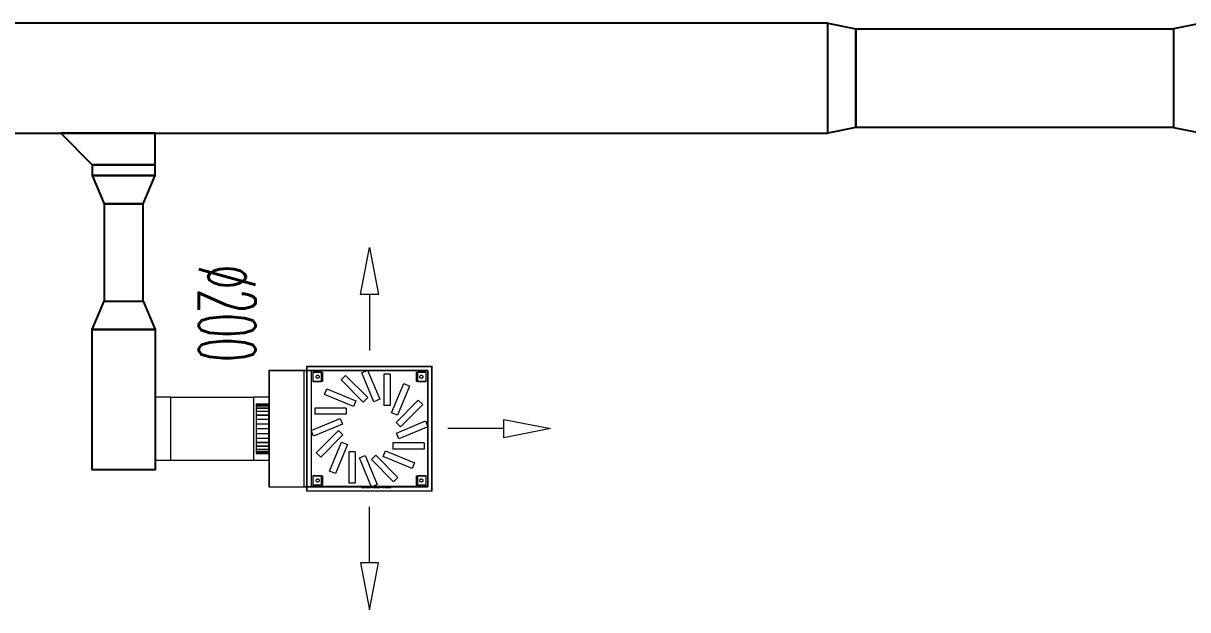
# Model space of a CAD drawing. Header units: inches. Extents: x -172 to 5713, y -54 to 3470.
# Drawn here: x 4934.5 to 5305, y 2279.4 to 2465.9 of the extents above; entities that cross this region are included whole.
import ezdxf
from ezdxf.enums import TextEntityAlignment as Align

# ---------------------------------------------------------------- set-up
doc = ezdxf.new("R2010")
doc.units = ezdxf.units.IN
doc.header["$MEASUREMENT"] = 0
doc.layers.add('MTY-UFLEME-KANALI', color=20, linetype='Continuous')
for name, color, linetype, lineweight in [('MTY-UFLEME-KANALI-DAMPER', 7, 'Continuous', 0), ('MTY-UFLEME-KANALI-Flex', 21, 'ZIGZAG', 0), ('STM-U-MENFEZ', 2, 'Continuous', 0), ('VDI3805_Objects', 7, 'Continuous', 0)]:
    doc.layers.add(name, color=color, linetype=linetype, lineweight=lineweight)
doc.styles.add('CAP', font='simplxtw.shx', dxfattribs={"width": 0.65})
doc.linetypes.add('ZIGZAG', pattern='A,0.0001,-0.2,[131,ltypeshp.shx,S=0.2,R=0,X=-0.2,Y=0],-0.4,[131,ltypeshp.shx,S=0.2,R=180.00002,X=0.2,Y=0],-0.2', length=0.8001)

# ---------------------------------------------------------------- blocks, each defined once
blk = doc.blocks.new('HF 400x400')
at = {"layer": 'STM-U-MENFEZ'}
for points in [[(0.199, 0.6261), (0.2279, 0.6261), (0.199, 0.7751), (0.1701, 0.6261), (0.199, 0.6261), (0.199, 0.448)], [(-0.2281, 0.199), (-0.2281, 0.1701), (-0.3771, 0.199), (-0.2281, 0.2279), (-0.2281, 0.199), (-0.05, 0.199)], [(0.199, -0.2281), (0.2279, -0.2281), (0.199, -0.3771), (0.1701, -0.2281), (0.199, -0.2281), (0.199, -0.05)]]:
    blk.add_lwpolyline(points, dxfattribs=at)
at = {"layer": 'VDI3805_Objects', "color": 7}
for p, q in [((0, 0.398), (0, 0)), ((0, 0.398), (0.398, 0.398)), ((0.1294, 0.3845), (0.1294, 0.3855)), ((0.1294, 0.3855), (0.225, 0.3855)), ((0.225, 0.3845), (0.1294, 0.3845)), ((0.1746, 0.377), (0.1931, 0.3847)), ((0.2129, 0.2847), (0.1746, 0.377)), ((0.1931, 0.3847), (0.2314, 0.2923)), ((0.225, 0.3845), (0.225, 0.3855)), ((0.2446, 0.3728), (0.2646, 0.3728)), ((0.2446, 0.2728), (0.2446, 0.3728)), ((0.2646, 0.2728), (0.2646, 0.3728)), ((0.398, 0.398), (0.398, 0)), ((0.1084, 0.3542), (0.1225, 0.3683)), ((0.1791, 0.2835), (0.1084, 0.3542)), ((0.1225, 0.3683), (0.1932, 0.2976)), ((0.2694, 0.2497), (0.3077, 0.3421)), ((0.3261, 0.3345), (0.2879, 0.2421)), ((0.3077, 0.3421), (0.3261, 0.3345)), ((0.0559, 0.3077), (0.0635, 0.3261)), ((0.1483, 0.2694), (0.0559, 0.3077)), ((0.0635, 0.3261), (0.1559, 0.2879)), ((0.1932, 0.2976), (0.1791, 0.2835)), ((0.0252, 0.2446), (0.0252, 0.2646)), ((0.0252, 0.2646), (0.1252, 0.2646)), ((0.1252, 0.2446), (0.1252, 0.2646)), ((0.1559, 0.2879), (0.1483, 0.2694)), ((0.2314, 0.2923), (0.2129, 0.2847)), ((0.2446, 0.2728), (0.2646, 0.2728)), ((0.2835, 0.2189), (0.3542, 0.2896)), ((0.3683, 0.2755), (0.2976, 0.2048)), ((0.3542, 0.2896), (0.3683, 0.2755)), ((0.0133, 0.1931), (0.1057, 0.2314)), ((0.0252, 0.2446), (0.1252, 0.2446)), ((0.1057, 0.2314), (0.1133, 0.2129)), ((0.2879, 0.2421), (0.2694, 0.2497)), ((0.2847, 0.1851), (0.377, 0.2234)), ((0.377, 0.2234), (0.3847, 0.2049)), ((0.021, 0.1746), (0.0133, 0.1931)), ((0.1133, 0.2129), (0.021, 0.1746)), ((0.0297, 0.1225), (0.1004, 0.1932)), ((0.1004, 0.1932), (0.1145, 0.1791)), ((0.2976, 0.2048), (0.2835, 0.2189)), ((0.3847, 0.2049), (0.2923, 0.1666)), ((0.1145, 0.1791), (0.0438, 0.1084)), ((0.0719, 0.0635), (0.1101, 0.1559)), ((0.1286, 0.1483), (0.0903, 0.0559)), ((0.1101, 0.1559), (0.1286, 0.1483)), ((0.2728, 0.1534), (0.3728, 0.1534)), ((0.2728, 0.1334), (0.2728, 0.1534)), ((0.2923, 0.1666), (0.2847, 0.1851)), ((0.3728, 0.1334), (0.3728, 0.1534)), ((0.0438, 0.1084), (0.0297, 0.1225)), ((0.1334, 0.0252), (0.1334, 0.1252)), ((0.1334, 0.1252), (0.1534, 0.1252)), ((0.1534, 0.0252), (0.1534, 0.1252)), ((0.1666, 0.1057), (0.1851, 0.1133)), ((0.1851, 0.1133), (0.2234, 0.021)), ((0.2048, 0.1004), (0.2189, 0.1145)), ((0.2189, 0.1145), (0.2896, 0.0438)), ((0.2421, 0.1101), (0.2497, 0.1286)), ((0.2497, 0.1286), (0.3421, 0.0903)), ((0.2728, 0.1334), (0.3728, 0.1334)), ((0.2049, 0.0133), (0.1666, 0.1057)), ((0.2755, 0.0297), (0.2048, 0.1004)), ((0.3345, 0.0719), (0.2421, 0.1101)), ((0.3421, 0.0903), (0.3345, 0.0719)), ((0.0903, 0.0559), (0.0719, 0.0635)), ((0.2896, 0.0438), (0.2755, 0.0297)), ((0.1334, 0.0252), (0.1534, 0.0252)), ((0.2234, 0.021), (0.2049, 0.0133)), ((0.398, 0), (0, 0))]:
    blk.add_line(p, q, dxfattribs=at)
at = {"layer": 'VDI3805_Objects', "color": 0}
for p, q in [((0.397, 0.397), (0.001, 0.397)), ((0.001, 0.397), (0.001, 0.001)), ((0.397, 0.397), (0.397, 0.001)), ((0.397, 0.001), (0.001, 0.001))]:
    blk.add_line(p, q, dxfattribs=at)
at = {"layer": 'VDI3805_Objects', "color": 253}
for p, q in [((0.0135, 0.0135), (0.0135, 0.3845)), ((0.3845, 0.3845), (0.0135, 0.3845)), ((0.0145, 0.0145), (0.0145, 0.3835)), ((0.0145, 0.3835), (0.3835, 0.3835)), ((0.045, 0.379), (0.019, 0.379)), ((0.019, 0.379), (0.019, 0.349)), ((0.019, 0.379), (0.049, 0.379)), ((0.045, 0.379), (0.045, 0.349)), ((0.049, 0.379), (0.049, 0.349)), ((0.349, 0.349), (0.349, 0.379)), ((0.349, 0.379), (0.379, 0.379)), ((0.379, 0.379), (0.353, 0.379)), ((0.353, 0.349), (0.353, 0.379)), ((0.379, 0.349), (0.379, 0.379)), ((0.3835, 0.3835), (0.3835, 0.0145)), ((0.3845, 0.0135), (0.3845, 0.3845)), ((0.3845, 0.3845), (0.4073, 0.3845)), ((0.5195, 0.3845), (0.3845, 0.3845)), ((0.4073, 0.3845), (0.4073, 0.0135)), ((0.5195, 0.3845), (0.4073, 0.3845)), ((0.5185, 0.0135), (0.5185, 0.3845)), ((0.5185, 0.3845), (0.5195, 0.3845)), ((0.5195, 0.0135), (0.5195, 0.3845)), ((0.5195, 0.0135), (0.5195, 0.3845)), ((0.019, 0.349), (0.045, 0.349)), ((0.049, 0.349), (0.019, 0.349)), ((0.029, 0.364), (0.0291, 0.365)), ((0.0291, 0.363), (0.029, 0.364)), ((0.0291, 0.365), (0.0294, 0.3659)), ((0.0294, 0.3621), (0.0291, 0.363)), ((0.0294, 0.3659), (0.0298, 0.3668)), ((0.0298, 0.3612), (0.0294, 0.3621)), ((0.0298, 0.3668), (0.0305, 0.3675)), ((0.0305, 0.3605), (0.0298, 0.3612)), ((0.0305, 0.3675), (0.0312, 0.3682)), ((0.0312, 0.3598), (0.0305, 0.3605)), ((0.0312, 0.3682), (0.0321, 0.3686)), ((0.0321, 0.3594), (0.0312, 0.3598)), ((0.0321, 0.3686), (0.033, 0.3689)), ((0.033, 0.3591), (0.0321, 0.3594)), ((0.033, 0.3689), (0.034, 0.369)), ((0.034, 0.359), (0.033, 0.3591)), ((0.034, 0.369), (0.035, 0.3689)), ((0.035, 0.3591), (0.034, 0.359)), ((0.035, 0.3689), (0.0359, 0.3686)), ((0.0359, 0.3594), (0.035, 0.3591)), ((0.0359, 0.3686), (0.0368, 0.3682)), ((0.0368, 0.3598), (0.0359, 0.3594)), ((0.0368, 0.3682), (0.0375, 0.3675)), ((0.0375, 0.3605), (0.0368, 0.3598)), ((0.0375, 0.3675), (0.0382, 0.3668)), ((0.0382, 0.3612), (0.0375, 0.3605)), ((0.0382, 0.3668), (0.0386, 0.3659)), ((0.0386, 0.3621), (0.0382, 0.3612)), ((0.0386, 0.3659), (0.0389, 0.365)), ((0.0389, 0.363), (0.0386, 0.3621)), ((0.0389, 0.365), (0.039, 0.364)), ((0.039, 0.364), (0.0389, 0.363)), ((0.379, 0.349), (0.349, 0.349)), ((0.353, 0.349), (0.379, 0.349)), ((0.359, 0.364), (0.3591, 0.365)), ((0.3591, 0.363), (0.359, 0.364)), ((0.3591, 0.365), (0.3594, 0.3659)), ((0.3594, 0.3621), (0.3591, 0.363)), ((0.3594, 0.3659), (0.3598, 0.3668)), ((0.3598, 0.3612), (0.3594, 0.3621)), ((0.3598, 0.3668), (0.3605, 0.3675)), ((0.3605, 0.3605), (0.3598, 0.3612)), ((0.3605, 0.3675), (0.3612, 0.3682)), ((0.3612, 0.3598), (0.3605, 0.3605)), ((0.3612, 0.3682), (0.3621, 0.3686)), ((0.3621, 0.3594), (0.3612, 0.3598)), ((0.3621, 0.3686), (0.363, 0.3689)), ((0.363, 0.3591), (0.3621, 0.3594)), ((0.363, 0.3689), (0.364, 0.369)), ((0.364, 0.359), (0.363, 0.3591)), ((0.364, 0.369), (0.365, 0.3689)), ((0.365, 0.3591), (0.364, 0.359)), ((0.365, 0.3689), (0.3659, 0.3686)), ((0.3659, 0.3594), (0.365, 0.3591)), ((0.3659, 0.3686), (0.3668, 0.3682)), ((0.3668, 0.3598), (0.3659, 0.3594)), ((0.3668, 0.3682), (0.3675, 0.3675)), ((0.3675, 0.3605), (0.3668, 0.3598)), ((0.3675, 0.3675), (0.3682, 0.3668)), ((0.3682, 0.3612), (0.3675, 0.3605)), ((0.3682, 0.3668), (0.3686, 0.3659)), ((0.3686, 0.3621), (0.3682, 0.3612)), ((0.3686, 0.3659), (0.3689, 0.365)), ((0.3689, 0.363), (0.3686, 0.3621)), ((0.3689, 0.365), (0.369, 0.364)), ((0.369, 0.364), (0.3689, 0.363)), ((0.5195, 0.2765), (0.5195, 0.278)), ((0.5595, 0.278), (0.5195, 0.278)), ((0.5595, 0.277), (0.5195, 0.277)), ((0.5195, 0.277), (0.5195, 0.2755)), ((0.5195, 0.272), (0.5195, 0.2765)), ((0.5595, 0.2765), (0.5195, 0.2765)), ((0.5595, 0.2755), (0.5195, 0.2755)), ((0.5195, 0.2755), (0.5195, 0.2711)), ((0.5195, 0.2647), (0.5195, 0.272)), ((0.5595, 0.272), (0.5195, 0.272)), ((0.5595, 0.2711), (0.5195, 0.2711)), ((0.5195, 0.2711), (0.5195, 0.2639)), ((0.5195, 0.2549), (0.5195, 0.2647)), ((0.5595, 0.2647), (0.5195, 0.2647)), ((0.5595, 0.2639), (0.5195, 0.2639)), ((0.5195, 0.2639), (0.5195, 0.2542)), ((0.5595, 0.2765), (0.5595, 0.278)), ((0.5595, 0.2755), (0.5595, 0.277)), ((0.5595, 0.272), (0.5595, 0.2765)), ((0.5595, 0.2711), (0.5595, 0.2755)), ((0.5595, 0.2647), (0.5595, 0.272)), ((0.5595, 0.2639), (0.5595, 0.2711)), ((0.5595, 0.2549), (0.5595, 0.2647)), ((0.5595, 0.2542), (0.5595, 0.2639)), ((0.5195, 0.2429), (0.5195, 0.2549)), ((0.5595, 0.2549), (0.5195, 0.2549)), ((0.5595, 0.2542), (0.5195, 0.2542)), ((0.5195, 0.2542), (0.5195, 0.2423)), ((0.5195, 0.2292), (0.5195, 0.2429)), ((0.5595, 0.2429), (0.5195, 0.2429)), ((0.5595, 0.2423), (0.5195, 0.2423)), ((0.5195, 0.2423), (0.5195, 0.2288)), ((0.5195, 0.2144), (0.5195, 0.2292)), ((0.5595, 0.2292), (0.5195, 0.2292)), ((0.5595, 0.2288), (0.5195, 0.2288)), ((0.5195, 0.2288), (0.5195, 0.2142)), ((0.5595, 0.2429), (0.5595, 0.2549)), ((0.5595, 0.2423), (0.5595, 0.2542)), ((0.5595, 0.2292), (0.5595, 0.2429)), ((0.5595, 0.2288), (0.5595, 0.2423)), ((0.5595, 0.2144), (0.5595, 0.2292)), ((0.5595, 0.2142), (0.5595, 0.2288)), ((0.5195, 0.199), (0.5195, 0.2144)), ((0.5595, 0.2144), (0.5195, 0.2144)), ((0.5595, 0.2142), (0.5195, 0.2142)), ((0.5195, 0.2142), (0.5195, 0.199)), ((0.5195, 0.1836), (0.5195, 0.199)), ((0.5595, 0.199), (0.5195, 0.199)), ((0.5195, 0.199), (0.5195, 0.1838)), ((0.5595, 0.199), (0.5595, 0.2144)), ((0.5595, 0.199), (0.5595, 0.2142)), ((0.5595, 0.1836), (0.5595, 0.199)), ((0.5595, 0.1838), (0.5595, 0.199)), ((0.5595, 0.1838), (0.5195, 0.1838)), ((0.5195, 0.1838), (0.5195, 0.1692)), ((0.5195, 0.1688), (0.5195, 0.1836)), ((0.5595, 0.1836), (0.5195, 0.1836)), ((0.5595, 0.1692), (0.5195, 0.1692)), ((0.5195, 0.1692), (0.5195, 0.1557)), ((0.5195, 0.1551), (0.5195, 0.1688)), ((0.5595, 0.1688), (0.5195, 0.1688)), ((0.5595, 0.1557), (0.5195, 0.1557)), ((0.5195, 0.1557), (0.5195, 0.1438)), ((0.5195, 0.1431), (0.5195, 0.1551)), ((0.5595, 0.1551), (0.5195, 0.1551)), ((0.5595, 0.1692), (0.5595, 0.1838)), ((0.5595, 0.1688), (0.5595, 0.1836)), ((0.5595, 0.1557), (0.5595, 0.1692)), ((0.5595, 0.1551), (0.5595, 0.1688)), ((0.5595, 0.1438), (0.5595, 0.1557)), ((0.5595, 0.1431), (0.5595, 0.1551)), ((0.5595, 0.1438), (0.5195, 0.1438)), ((0.5195, 0.1438), (0.5195, 0.1341)), ((0.5195, 0.1333), (0.5195, 0.1431)), ((0.5595, 0.1431), (0.5195, 0.1431)), ((0.5595, 0.1341), (0.5195, 0.1341)), ((0.5195, 0.1341), (0.5195, 0.1269)), ((0.5195, 0.126), (0.5195, 0.1333)), ((0.5595, 0.1333), (0.5195, 0.1333)), ((0.5595, 0.1269), (0.5195, 0.1269)), ((0.5195, 0.1269), (0.5195, 0.1225)), ((0.5195, 0.1215), (0.5195, 0.126)), ((0.5595, 0.126), (0.5195, 0.126)), ((0.5595, 0.1225), (0.5195, 0.1225)), ((0.5195, 0.1225), (0.5195, 0.121)), ((0.5195, 0.1215), (0.5195, 0.12)), ((0.5595, 0.1215), (0.5195, 0.1215)), ((0.5595, 0.121), (0.5195, 0.121)), ((0.5595, 0.12), (0.5195, 0.12)), ((0.5595, 0.1341), (0.5595, 0.1438)), ((0.5595, 0.1333), (0.5595, 0.1431)), ((0.5595, 0.1269), (0.5595, 0.1341)), ((0.5595, 0.126), (0.5595, 0.1333)), ((0.5595, 0.1225), (0.5595, 0.1269)), ((0.5595, 0.1215), (0.5595, 0.126)), ((0.5595, 0.121), (0.5595, 0.1225)), ((0.5595, 0.12), (0.5595, 0.1215)), ((0.045, 0.049), (0.019, 0.049)), ((0.019, 0.049), (0.019, 0.019)), ((0.019, 0.049), (0.049, 0.049)), ((0.0298, 0.0368), (0.0305, 0.0375)), ((0.0305, 0.0375), (0.0312, 0.0382)), ((0.0312, 0.0382), (0.0321, 0.0386)), ((0.0321, 0.0386), (0.033, 0.0389)), ((0.033, 0.0389), (0.034, 0.039)), ((0.034, 0.039), (0.035, 0.0389)), ((0.035, 0.0389), (0.0359, 0.0386)), ((0.0359, 0.0386), (0.0368, 0.0382)), ((0.0368, 0.0382), (0.0375, 0.0375)), ((0.0375, 0.0375), (0.0382, 0.0368)), ((0.045, 0.049), (0.045, 0.019)), ((0.049, 0.049), (0.049, 0.019)), ((0.349, 0.019), (0.349, 0.049)), ((0.349, 0.049), (0.379, 0.049)), ((0.379, 0.049), (0.353, 0.049)), ((0.353, 0.019), (0.353, 0.049)), ((0.3598, 0.0368), (0.3605, 0.0375)), ((0.3605, 0.0375), (0.3612, 0.0382)), ((0.3612, 0.0382), (0.3621, 0.0386)), ((0.3621, 0.0386), (0.363, 0.0389)), ((0.363, 0.0389), (0.364, 0.039)), ((0.364, 0.039), (0.365, 0.0389)), ((0.365, 0.0389), (0.3659, 0.0386)), ((0.3659, 0.0386), (0.3668, 0.0382)), ((0.3668, 0.0382), (0.3675, 0.0375)), ((0.3675, 0.0375), (0.3682, 0.0368)), ((0.379, 0.019), (0.379, 0.049)), ((0.0135, 0.0135), (0.3845, 0.0135)), ((0.3835, 0.0145), (0.0145, 0.0145)), ((0.019, 0.019), (0.045, 0.019)), ((0.049, 0.019), (0.019, 0.019)), ((0.029, 0.034), (0.0291, 0.035)), ((0.0291, 0.033), (0.029, 0.034)), ((0.0291, 0.035), (0.0294, 0.0359)), ((0.0294, 0.0321), (0.0291, 0.033)), ((0.0294, 0.0359), (0.0298, 0.0368)), ((0.0298, 0.0312), (0.0294, 0.0321)), ((0.0305, 0.0305), (0.0298, 0.0312)), ((0.0312, 0.0298), (0.0305, 0.0305)), ((0.0321, 0.0294), (0.0312, 0.0298)), ((0.033, 0.0291), (0.0321, 0.0294)), ((0.034, 0.029), (0.033, 0.0291)), ((0.035, 0.0291), (0.034, 0.029)), ((0.0359, 0.0294), (0.035, 0.0291)), ((0.0368, 0.0298), (0.0359, 0.0294)), ((0.0375, 0.0305), (0.0368, 0.0298)), ((0.0382, 0.0312), (0.0375, 0.0305)), ((0.0382, 0.0368), (0.0386, 0.0359)), ((0.0386, 0.0321), (0.0382, 0.0312)), ((0.0386, 0.0359), (0.0389, 0.035)), ((0.0389, 0.033), (0.0386, 0.0321)), ((0.0389, 0.035), (0.039, 0.034)), ((0.039, 0.034), (0.0389, 0.033)), ((0.379, 0.019), (0.349, 0.019)), ((0.353, 0.019), (0.379, 0.019)), ((0.359, 0.034), (0.3591, 0.035)), ((0.3591, 0.033), (0.359, 0.034)), ((0.3591, 0.035), (0.3594, 0.0359)), ((0.3594, 0.0321), (0.3591, 0.033)), ((0.3594, 0.0359), (0.3598, 0.0368)), ((0.3598, 0.0312), (0.3594, 0.0321)), ((0.3605, 0.0305), (0.3598, 0.0312)), ((0.3612, 0.0298), (0.3605, 0.0305)), ((0.3621, 0.0294), (0.3612, 0.0298)), ((0.363, 0.0291), (0.3621, 0.0294)), ((0.364, 0.029), (0.363, 0.0291)), ((0.365, 0.0291), (0.364, 0.029)), ((0.3659, 0.0294), (0.365, 0.0291)), ((0.3668, 0.0298), (0.3659, 0.0294)), ((0.3675, 0.0305), (0.3668, 0.0298)), ((0.3682, 0.0312), (0.3675, 0.0305)), ((0.3682, 0.0368), (0.3686, 0.0359)), ((0.3686, 0.0321), (0.3682, 0.0312)), ((0.3686, 0.0359), (0.3689, 0.035)), ((0.3689, 0.033), (0.3686, 0.0321)), ((0.3689, 0.035), (0.369, 0.034)), ((0.369, 0.034), (0.3689, 0.033)), ((0.3845, 0.0135), (0.4073, 0.0135)), ((0.5195, 0.0135), (0.3845, 0.0135)), ((0.4073, 0.0135), (0.5195, 0.0135)), ((0.5195, 0.0135), (0.5185, 0.0135))]:
    blk.add_line(p, q, dxfattribs=at)
at = {"layer": 'VDI3805_Objects', "color": 38}
for p, q in [((0.1318, 0.3858), (0.1302, 0.3858)), ((0.1302, 0.3858), (0.1302, 0.3846)), ((0.1302, 0.3858), (0.1324, 0.3858)), ((0.1302, 0.3846), (0.1318, 0.3846)), ((0.1324, 0.3846), (0.1302, 0.3846)), ((0.1337, 0.3858), (0.1318, 0.3858)), ((0.1318, 0.3858), (0.1318, 0.3846)), ((0.1318, 0.3846), (0.1337, 0.3846)), ((0.1324, 0.3858), (0.1324, 0.3846)), ((0.134, 0.3858), (0.1337, 0.3858)), ((0.1337, 0.3858), (0.1337, 0.3846)), ((0.1337, 0.3846), (0.134, 0.3846)), ((0.134, 0.3858), (0.1352, 0.3858)), ((0.134, 0.3858), (0.134, 0.3846)), ((0.1352, 0.3846), (0.134, 0.3846)), ((0.1352, 0.3858), (0.1352, 0.3846)), ((0.1381, 0.3858), (0.1369, 0.3858)), ((0.1369, 0.3846), (0.1369, 0.3858)), ((0.1381, 0.3846), (0.1369, 0.3846)), ((0.1381, 0.3846), (0.1381, 0.3858)), ((0.1407, 0.3858), (0.1396, 0.3858)), ((0.1396, 0.3858), (0.1396, 0.3846)), ((0.1396, 0.3858), (0.1407, 0.3858)), ((0.1396, 0.3846), (0.1407, 0.3846)), ((0.1407, 0.3846), (0.1396, 0.3846)), ((0.1437, 0.3858), (0.1407, 0.3858)), ((0.1407, 0.3858), (0.1407, 0.3846)), ((0.1407, 0.3858), (0.1407, 0.3846)), ((0.1407, 0.3858), (0.1437, 0.3858)), ((0.1407, 0.3846), (0.1437, 0.3846)), ((0.1437, 0.3846), (0.1407, 0.3846)), ((0.1449, 0.3858), (0.1437, 0.3858)), ((0.1437, 0.3858), (0.1437, 0.3846)), ((0.1437, 0.3858), (0.1437, 0.3846)), ((0.1437, 0.3858), (0.1449, 0.3858)), ((0.1437, 0.3846), (0.1449, 0.3846)), ((0.1449, 0.3846), (0.1437, 0.3846)), ((0.1449, 0.3858), (0.1449, 0.3846)), ((0.1477, 0.3858), (0.1465, 0.3858)), ((0.1465, 0.3858), (0.1465, 0.3846)), ((0.1465, 0.3846), (0.1477, 0.3846)), ((0.1504, 0.3858), (0.1477, 0.3858)), ((0.1477, 0.3858), (0.1477, 0.3846)), ((0.1477, 0.3846), (0.1504, 0.3846)), ((0.1504, 0.3858), (0.1515, 0.3858)), ((0.1504, 0.3858), (0.1504, 0.3846)), ((0.1515, 0.3846), (0.1504, 0.3846)), ((0.1515, 0.3858), (0.1515, 0.3846)), ((0.1531, 0.3858), (0.1534, 0.3858)), ((0.1534, 0.3858), (0.1531, 0.3858)), ((0.1531, 0.3858), (0.1531, 0.3846)), ((0.1531, 0.3858), (0.1531, 0.3858)), ((0.1531, 0.3858), (0.1531, 0.3846)), ((0.1531, 0.3858), (0.1536, 0.3858)), ((0.1536, 0.3858), (0.1531, 0.3858)), ((0.1531, 0.3858), (0.1531, 0.3846)), ((0.1531, 0.3858), (0.1531, 0.3858)), ((0.1534, 0.3846), (0.1531, 0.3846)), ((0.1531, 0.3846), (0.1534, 0.3846)), ((0.1531, 0.3846), (0.1531, 0.3846)), ((0.1536, 0.3846), (0.1531, 0.3846)), ((0.1531, 0.3846), (0.1536, 0.3846)), ((0.1531, 0.3846), (0.1531, 0.3846)), ((0.1534, 0.3858), (0.1534, 0.3846)), ((0.1534, 0.3858), (0.1537, 0.3858)), ((0.1537, 0.3858), (0.1534, 0.3858)), ((0.1534, 0.3858), (0.1534, 0.3846)), ((0.1537, 0.3846), (0.1534, 0.3846)), ((0.1534, 0.3846), (0.1537, 0.3846)), ((0.1536, 0.3858), (0.1536, 0.3846)), ((0.1536, 0.3858), (0.1542, 0.3858)), ((0.1542, 0.3858), (0.1536, 0.3858)), ((0.1536, 0.3858), (0.1536, 0.3846)), ((0.1542, 0.3846), (0.1536, 0.3846)), ((0.1536, 0.3846), (0.1542, 0.3846)), ((0.1537, 0.3858), (0.1537, 0.3846)), ((0.1537, 0.3858), (0.154, 0.3858)), ((0.154, 0.3858), (0.1537, 0.3858)), ((0.1537, 0.3858), (0.1537, 0.3846)), ((0.154, 0.3846), (0.1537, 0.3846)), ((0.1537, 0.3846), (0.154, 0.3846)), ((0.154, 0.3858), (0.154, 0.3846)), ((0.154, 0.3858), (0.1543, 0.3858)), ((0.1544, 0.3858), (0.154, 0.3858)), ((0.154, 0.3858), (0.154, 0.3846)), ((0.1543, 0.3846), (0.154, 0.3846)), ((0.154, 0.3846), (0.1544, 0.3846)), ((0.1542, 0.3858), (0.1542, 0.3846)), ((0.1542, 0.3858), (0.1549, 0.3858)), ((0.1549, 0.3858), (0.1542, 0.3858)), ((0.1542, 0.3858), (0.1542, 0.3846)), ((0.1549, 0.3846), (0.1542, 0.3846)), ((0.1542, 0.3846), (0.1549, 0.3846)), ((0.1543, 0.3858), (0.1543, 0.3846)), ((0.1543, 0.3858), (0.1547, 0.3858)), ((0.1547, 0.3846), (0.1543, 0.3846)), ((0.1547, 0.3858), (0.1544, 0.3858)), ((0.1544, 0.3858), (0.1544, 0.3846)), ((0.1544, 0.3846), (0.1547, 0.3846)), ((0.1547, 0.3858), (0.1547, 0.3846)), ((0.1547, 0.3858), (0.1551, 0.3858)), ((0.1551, 0.3858), (0.1547, 0.3858)), ((0.1547, 0.3858), (0.1547, 0.3846)), ((0.1551, 0.3846), (0.1547, 0.3846)), ((0.1547, 0.3846), (0.1551, 0.3846)), ((0.1549, 0.3858), (0.1549, 0.3846)), ((0.1549, 0.3858), (0.1555, 0.3858)), ((0.1555, 0.3858), (0.1549, 0.3858)), ((0.1549, 0.3858), (0.1549, 0.3846)), ((0.1555, 0.3846), (0.1549, 0.3846)), ((0.1549, 0.3846), (0.1555, 0.3846)), ((0.1551, 0.3858), (0.1551, 0.3846)), ((0.1551, 0.3858), (0.1554, 0.3858)), ((0.1554, 0.3858), (0.1551, 0.3858)), ((0.1551, 0.3858), (0.1551, 0.3846)), ((0.1554, 0.3846), (0.1551, 0.3846)), ((0.1551, 0.3846), (0.1554, 0.3846)), ((0.1554, 0.3858), (0.1554, 0.3846)), ((0.1554, 0.3858), (0.1558, 0.3858)), ((0.1558, 0.3858), (0.1554, 0.3858)), ((0.1554, 0.3858), (0.1554, 0.3846)), ((0.1558, 0.3846), (0.1554, 0.3846)), ((0.1554, 0.3846), (0.1558, 0.3846)), ((0.1555, 0.3858), (0.1555, 0.3846)), ((0.1555, 0.3858), (0.1561, 0.3858)), ((0.1561, 0.3858), (0.1555, 0.3858)), ((0.1555, 0.3858), (0.1555, 0.3846)), ((0.1561, 0.3846), (0.1555, 0.3846)), ((0.1555, 0.3846), (0.1561, 0.3846)), ((0.1558, 0.3858), (0.1558, 0.3846)), ((0.1558, 0.3858), (0.1561, 0.3858)), ((0.1561, 0.3858), (0.1558, 0.3858)), ((0.1558, 0.3858), (0.1558, 0.3846)), ((0.1561, 0.3846), (0.1558, 0.3846)), ((0.1558, 0.3846), (0.1561, 0.3846)), ((0.1561, 0.3858), (0.1561, 0.3846)), ((0.1561, 0.3858), (0.1563, 0.3858)), ((0.1563, 0.3858), (0.1561, 0.3858)), ((0.1561, 0.3858), (0.1561, 0.3846)), ((0.1561, 0.3858), (0.1561, 0.3846)), ((0.1561, 0.3858), (0.1566, 0.3858)), ((0.1566, 0.3858), (0.1561, 0.3858)), ((0.1561, 0.3858), (0.1561, 0.3846)), ((0.1563, 0.3846), (0.1561, 0.3846)), ((0.1561, 0.3846), (0.1563, 0.3846)), ((0.1566, 0.3846), (0.1561, 0.3846)), ((0.1561, 0.3846), (0.1566, 0.3846)), ((0.1563, 0.3858), (0.1563, 0.3846)), ((0.1563, 0.3858), (0.1565, 0.3858)), ((0.1565, 0.3858), (0.1563, 0.3858)), ((0.1563, 0.3858), (0.1563, 0.3846)), ((0.1565, 0.3846), (0.1563, 0.3846)), ((0.1563, 0.3846), (0.1565, 0.3846)), ((0.1565, 0.3858), (0.1565, 0.3846)), ((0.1565, 0.3858), (0.1566, 0.3858)), ((0.1566, 0.3858), (0.1565, 0.3858)), ((0.1565, 0.3858), (0.1565, 0.3846)), ((0.1566, 0.3846), (0.1565, 0.3846)), ((0.1565, 0.3846), (0.1566, 0.3846)), ((0.1566, 0.3858), (0.1566, 0.3846)), ((0.1566, 0.3858), (0.1566, 0.3858)), ((0.1566, 0.3858), (0.1566, 0.3846)), ((0.1566, 0.3858), (0.1566, 0.3858)), ((0.1566, 0.3858), (0.1566, 0.3846)), ((0.1566, 0.3858), (0.1566, 0.3846)), ((0.1566, 0.3858), (0.1571, 0.3858)), ((0.1571, 0.3858), (0.1566, 0.3858)), ((0.1566, 0.3858), (0.1566, 0.3846)), ((0.1566, 0.3846), (0.1566, 0.3846)), ((0.1566, 0.3846), (0.1566, 0.3846)), ((0.1571, 0.3846), (0.1566, 0.3846)), ((0.1566, 0.3846), (0.1571, 0.3846)), ((0.1571, 0.3858), (0.1571, 0.3846)), ((0.1571, 0.3858), (0.1575, 0.3858)), ((0.1575, 0.3858), (0.1571, 0.3858)), ((0.1571, 0.3858), (0.1571, 0.3846)), ((0.1575, 0.3846), (0.1571, 0.3846)), ((0.1571, 0.3846), (0.1575, 0.3846)), ((0.1575, 0.3858), (0.1575, 0.3846)), ((0.1575, 0.3858), (0.1578, 0.3858)), ((0.1578, 0.3846), (0.1575, 0.3846)), ((0.1578, 0.3858), (0.1578, 0.3846)), ((0.1578, 0.3858), (0.1579, 0.3858)), ((0.1579, 0.3846), (0.1578, 0.3846)), ((0.1579, 0.3858), (0.1579, 0.3846)), ((0.1579, 0.3858), (0.158, 0.3858)), ((0.158, 0.3846), (0.1579, 0.3846)), ((0.158, 0.3858), (0.158, 0.3846)), ((0.1596, 0.3858), (0.1634, 0.3858)), ((0.1596, 0.3858), (0.1596, 0.3846)), ((0.1596, 0.3858), (0.1623, 0.3858)), ((0.1634, 0.3846), (0.1596, 0.3846)), ((0.1623, 0.3846), (0.1596, 0.3846)), ((0.1623, 0.3858), (0.1623, 0.3846)), ((0.1634, 0.3858), (0.1634, 0.3846)), ((0.1701, 0.3858), (0.1649, 0.3858)), ((0.1649, 0.3858), (0.1649, 0.3846)), ((0.1649, 0.3858), (0.1669, 0.3858)), ((0.1649, 0.3846), (0.1701, 0.3846)), ((0.1669, 0.3846), (0.1649, 0.3846)), ((0.1669, 0.3858), (0.1669, 0.3846)), ((0.1669, 0.3858), (0.1681, 0.3858)), ((0.1681, 0.3846), (0.1669, 0.3846)), ((0.1681, 0.3858), (0.1681, 0.3846)), ((0.1681, 0.3858), (0.1701, 0.3858)), ((0.1701, 0.3846), (0.1681, 0.3846)), ((0.1701, 0.3858), (0.1701, 0.3846)), ((0.1711, 0.3858), (0.1709, 0.3858)), ((0.1709, 0.3858), (0.1709, 0.3846)), ((0.1709, 0.3858), (0.1709, 0.3858)), ((0.1709, 0.3858), (0.1709, 0.3846)), ((0.1709, 0.3846), (0.1711, 0.3846)), ((0.1709, 0.3846), (0.1709, 0.3846)), ((0.1713, 0.3858), (0.1711, 0.3858)), ((0.1711, 0.3858), (0.1711, 0.3846)), ((0.1711, 0.3846), (0.1713, 0.3846)), ((0.1712, 0.3846), (0.1712, 0.3858)), ((0.1712, 0.3858), (0.1713, 0.3858)), ((0.1713, 0.3846), (0.1712, 0.3846)), ((0.1716, 0.3858), (0.1713, 0.3858)), ((0.1713, 0.3858), (0.1713, 0.3846)), ((0.1714, 0.3858), (0.1713, 0.3858)), ((0.1713, 0.3846), (0.1713, 0.3858)), ((0.1713, 0.3846), (0.1716, 0.3846)), ((0.1713, 0.3846), (0.1714, 0.3846)), ((0.1714, 0.3846), (0.1714, 0.3858)), ((0.1716, 0.3858), (0.1714, 0.3858)), ((0.1714, 0.3846), (0.1716, 0.3846)), ((0.1719, 0.3858), (0.1716, 0.3858)), ((0.1716, 0.3858), (0.1716, 0.3846)), ((0.1716, 0.3846), (0.1716, 0.3858)), ((0.1718, 0.3858), (0.1716, 0.3858)), ((0.1716, 0.3846), (0.1719, 0.3846)), ((0.1716, 0.3846), (0.1718, 0.3846)), ((0.1718, 0.3846), (0.1718, 0.3858)), ((0.1721, 0.3858), (0.1718, 0.3858)), ((0.1718, 0.3846), (0.1721, 0.3846)), ((0.1723, 0.3858), (0.1719, 0.3858)), ((0.1719, 0.3858), (0.1719, 0.3846)), ((0.1719, 0.3846), (0.1723, 0.3846)), ((0.1721, 0.3846), (0.1721, 0.3858)), ((0.1724, 0.3858), (0.1721, 0.3858)), ((0.1722, 0.3858), (0.1721, 0.3858)), ((0.1721, 0.3858), (0.1721, 0.3846)), ((0.1721, 0.3858), (0.1721, 0.3858)), ((0.1721, 0.3858), (0.1721, 0.3846)), ((0.1721, 0.3858), (0.1721, 0.3858)), ((0.1721, 0.3858), (0.1721, 0.3846)), ((0.1721, 0.3858), (0.1721, 0.3858)), ((0.1721, 0.3858), (0.1721, 0.3846)), ((0.1721, 0.3858), (0.1721, 0.3858)), ((0.1721, 0.3858), (0.1721, 0.3846)), ((0.1721, 0.3858), (0.1722, 0.3858)), ((0.1727, 0.3858), (0.1721, 0.3858)), ((0.1721, 0.3858), (0.1721, 0.3846)), ((0.1721, 0.3858), (0.1725, 0.3858)), ((0.1721, 0.3846), (0.1724, 0.3846)), ((0.1721, 0.3846), (0.1722, 0.3846)), ((0.1721, 0.3846), (0.1721, 0.3846)), ((0.1721, 0.3846), (0.1721, 0.3846)), ((0.1721, 0.3846), (0.1721, 0.3846)), ((0.1721, 0.3846), (0.1721, 0.3846)), ((0.1722, 0.3846), (0.1721, 0.3846)), ((0.1721, 0.3846), (0.1727, 0.3846)), ((0.1725, 0.3846), (0.1721, 0.3846)), ((0.1721, 0.3846), (0.1721, 0.3846)), ((0.1723, 0.3858), (0.1722, 0.3858)), ((0.1722, 0.3858), (0.1722, 0.3846)), ((0.1722, 0.3858), (0.1722, 0.3846)), ((0.1722, 0.3858), (0.1723, 0.3858)), ((0.1722, 0.3846), (0.1723, 0.3846)), ((0.1723, 0.3846), (0.1722, 0.3846)), ((0.1727, 0.3858), (0.1723, 0.3858)), ((0.1723, 0.3858), (0.1723, 0.3846)), ((0.1724, 0.3858), (0.1723, 0.3858)), ((0.1723, 0.3858), (0.1723, 0.3846)), ((0.1723, 0.3858), (0.1723, 0.3846)), ((0.1723, 0.3858), (0.1724, 0.3858)), ((0.1723, 0.3846), (0.1727, 0.3846)), ((0.1723, 0.3846), (0.1724, 0.3846)), ((0.1724, 0.3846), (0.1723, 0.3846)), ((0.1724, 0.3846), (0.1724, 0.3858)), ((0.1728, 0.3858), (0.1724, 0.3858)), ((0.1725, 0.3858), (0.1724, 0.3858)), ((0.1724, 0.3858), (0.1724, 0.3846)), ((0.1724, 0.3858), (0.1724, 0.3846)), ((0.1724, 0.3858), (0.1726, 0.3858)), ((0.1724, 0.3846), (0.1728, 0.3846)), ((0.1724, 0.3846), (0.1725, 0.3846)), ((0.1726, 0.3846), (0.1724, 0.3846)), ((0.1726, 0.3858), (0.1725, 0.3858)), ((0.1725, 0.3858), (0.1725, 0.3846)), ((0.1725, 0.3858), (0.1725, 0.3846)), ((0.1725, 0.3858), (0.1732, 0.3858)), ((0.1725, 0.3846), (0.1725, 0.3858)), ((0.1725, 0.3858), (0.1725, 0.3858)), ((0.1725, 0.3846), (0.1725, 0.3858)), ((0.1725, 0.3858), (0.1725, 0.3858)), ((0.1725, 0.3846), (0.1725, 0.3858)), ((0.1725, 0.3858), (0.1725, 0.3858)), ((0.1725, 0.3846), (0.1725, 0.3858)), ((0.1726, 0.3858), (0.1725, 0.3858)), ((0.1725, 0.3846), (0.1726, 0.3846)), ((0.1732, 0.3846), (0.1725, 0.3846)), ((0.1725, 0.3846), (0.1725, 0.3846)), ((0.1725, 0.3846), (0.1725, 0.3846)), ((0.1725, 0.3846), (0.1725, 0.3846)), ((0.1725, 0.3846), (0.1726, 0.3846)), ((0.1728, 0.3858), (0.1726, 0.3858)), ((0.1726, 0.3858), (0.1726, 0.3846)), ((0.1726, 0.3858), (0.1726, 0.3846)), ((0.1726, 0.3858), (0.1727, 0.3858)), ((0.1726, 0.3846), (0.1726, 0.3858)), ((0.1726, 0.3846), (0.1726, 0.3858)), ((0.1726, 0.3858), (0.1726, 0.3858)), ((0.1727, 0.3858), (0.1726, 0.3858)), ((0.1726, 0.3846), (0.1728, 0.3846)), ((0.1727, 0.3846), (0.1726, 0.3846)), ((0.1726, 0.3846), (0.1726, 0.3846)), ((0.1726, 0.3846), (0.1727, 0.3846)), ((0.1732, 0.3858), (0.1727, 0.3858)), ((0.1727, 0.3858), (0.1727, 0.3846)), ((0.1727, 0.3858), (0.1727, 0.3846)), ((0.1727, 0.3846), (0.1727, 0.3858)), ((0.1727, 0.3846), (0.1727, 0.3858)), ((0.1727, 0.3858), (0.1727, 0.3858)), ((0.1728, 0.3858), (0.1727, 0.3858)), ((0.1727, 0.3846), (0.1732, 0.3846)), ((0.1727, 0.3846), (0.1727, 0.3846)), ((0.1727, 0.3846), (0.1728, 0.3846)), ((0.1728, 0.3846), (0.1728, 0.3858)), ((0.1732, 0.3858), (0.1728, 0.3858)), ((0.1741, 0.3858), (0.1728, 0.3858)), ((0.1728, 0.3858), (0.1728, 0.3846)), ((0.1737, 0.3858), (0.1728, 0.3858)), ((0.1728, 0.3846), (0.1732, 0.3846)), ((0.1728, 0.3846), (0.1741, 0.3846)), ((0.1728, 0.3846), (0.1737, 0.3846)), ((0.1736, 0.3858), (0.1732, 0.3858)), ((0.1732, 0.3858), (0.1732, 0.3846)), ((0.1736, 0.3858), (0.1732, 0.3858)), ((0.1732, 0.3858), (0.1732, 0.3846)), ((0.1732, 0.3858), (0.1737, 0.3858)), ((0.1732, 0.3846), (0.1736, 0.3846)), ((0.1732, 0.3846), (0.1736, 0.3846)), ((0.1737, 0.3846), (0.1732, 0.3846)), ((0.1741, 0.3858), (0.1736, 0.3858)), ((0.1736, 0.3846), (0.1736, 0.3858)), ((0.1739, 0.3858), (0.1736, 0.3858)), ((0.1736, 0.3858), (0.1736, 0.3846)), ((0.1741, 0.3846), (0.1736, 0.3846)), ((0.1736, 0.3846), (0.1739, 0.3846)), ((0.1737, 0.3858), (0.1737, 0.3846)), ((0.1737, 0.3858), (0.1741, 0.3858)), ((0.1741, 0.3846), (0.1737, 0.3846)), ((0.1739, 0.3846), (0.1739, 0.3858)), ((0.1743, 0.3858), (0.1739, 0.3858)), ((0.1739, 0.3846), (0.1743, 0.3846)), ((0.1745, 0.3858), (0.1741, 0.3858)), ((0.1741, 0.3858), (0.1741, 0.3846)), ((0.1741, 0.3858), (0.1741, 0.3846)), ((0.1745, 0.3846), (0.1741, 0.3846)), ((0.1743, 0.3846), (0.1743, 0.3858)), ((0.1746, 0.3858), (0.1743, 0.3858)), ((0.1743, 0.3846), (0.1746, 0.3846)), ((0.1748, 0.3858), (0.1745, 0.3858)), ((0.1745, 0.3858), (0.1745, 0.3846)), ((0.1748, 0.3846), (0.1745, 0.3846)), ((0.1746, 0.3846), (0.1746, 0.3858)), ((0.1748, 0.3858), (0.1746, 0.3858)), ((0.1746, 0.3846), (0.1748, 0.3846)), ((0.1748, 0.3858), (0.1751, 0.3858)), ((0.1748, 0.3846), (0.1748, 0.3858)), ((0.175, 0.3858), (0.1748, 0.3858)), ((0.1748, 0.3858), (0.1748, 0.3846)), ((0.1751, 0.3846), (0.1748, 0.3846)), ((0.1748, 0.3846), (0.175, 0.3846)), ((0.175, 0.3846), (0.175, 0.3858)), ((0.1751, 0.3858), (0.175, 0.3858)), ((0.175, 0.3846), (0.1751, 0.3846)), ((0.1751, 0.3858), (0.1751, 0.3846)), ((0.1753, 0.3858), (0.1751, 0.3858)), ((0.1751, 0.3846), (0.1751, 0.3858)), ((0.1751, 0.3846), (0.1751, 0.3858)), ((0.1751, 0.3858), (0.1751, 0.3858)), ((0.1753, 0.3846), (0.1751, 0.3846)), ((0.1751, 0.3846), (0.1751, 0.3846)), ((0.1754, 0.3858), (0.1753, 0.3858)), ((0.1753, 0.3858), (0.1753, 0.3846)), ((0.1754, 0.3846), (0.1753, 0.3846)), ((0.1755, 0.3858), (0.1754, 0.3858)), ((0.1754, 0.3858), (0.1754, 0.3846)), ((0.1755, 0.3846), (0.1754, 0.3846)), ((0.1755, 0.3858), (0.1755, 0.3846)), ((0.177, 0.3858), (0.1766, 0.3858)), ((0.1766, 0.3858), (0.1766, 0.3846)), ((0.1766, 0.3858), (0.1797, 0.3858)), ((0.1766, 0.3846), (0.177, 0.3846)), ((0.1797, 0.3846), (0.1766, 0.3846)), ((0.1801, 0.3858), (0.177, 0.3858)), ((0.177, 0.3858), (0.177, 0.3846)), ((0.177, 0.3846), (0.1801, 0.3846)), ((0.1802, 0.3858), (0.1771, 0.3858)), ((0.1771, 0.3858), (0.1771, 0.3846)), ((0.1771, 0.3858), (0.1855, 0.3858)), ((0.1771, 0.3846), (0.1802, 0.3846)), ((0.1855, 0.3846), (0.1771, 0.3846)), ((0.1778, 0.3858), (0.1775, 0.3858)), ((0.1775, 0.3858), (0.1775, 0.3846)), ((0.1775, 0.3858), (0.1806, 0.3858)), ((0.1775, 0.3846), (0.1778, 0.3846)), ((0.1806, 0.3846), (0.1775, 0.3846)), ((0.1809, 0.3858), (0.1778, 0.3858)), ((0.1778, 0.3858), (0.1778, 0.3846)), ((0.1778, 0.3846), (0.1809, 0.3846)), ((0.1787, 0.3858), (0.1783, 0.3858)), ((0.1783, 0.3858), (0.1783, 0.3846)), ((0.1783, 0.3858), (0.1814, 0.3858)), ((0.1783, 0.3846), (0.1787, 0.3846)), ((0.1814, 0.3846), (0.1783, 0.3846)), ((0.1818, 0.3858), (0.1787, 0.3858)), ((0.1787, 0.3858), (0.1787, 0.3846)), ((0.1787, 0.3846), (0.1818, 0.3846)), ((0.1795, 0.3858), (0.1792, 0.3858)), ((0.1792, 0.3858), (0.1792, 0.3846)), ((0.1792, 0.3858), (0.1823, 0.3858)), ((0.1792, 0.3846), (0.1795, 0.3846)), ((0.1823, 0.3846), (0.1792, 0.3846)), ((0.1819, 0.3858), (0.1795, 0.3858)), ((0.1795, 0.3858), (0.1795, 0.3846)), ((0.1795, 0.3846), (0.1819, 0.3846)), ((0.1797, 0.3858), (0.1797, 0.3846)), ((0.1797, 0.3858), (0.1801, 0.3858)), ((0.1801, 0.3846), (0.1797, 0.3846)), ((0.1804, 0.3858), (0.18, 0.3858)), ((0.18, 0.3858), (0.18, 0.3846)), ((0.18, 0.3858), (0.1814, 0.3858)), ((0.18, 0.3846), (0.1804, 0.3846)), ((0.1814, 0.3846), (0.18, 0.3846)), ((0.1801, 0.3858), (0.1801, 0.3846)), ((0.1886, 0.3858), (0.1802, 0.3858)), ((0.1802, 0.3858), (0.1802, 0.3846)), ((0.1802, 0.3846), (0.1886, 0.3846)), ((0.1811, 0.3858), (0.1804, 0.3858)), ((0.1804, 0.3858), (0.1804, 0.3846)), ((0.1804, 0.3846), (0.1811, 0.3846)), ((0.1806, 0.3858), (0.1806, 0.3846)), ((0.1806, 0.3858), (0.1809, 0.3858)), ((0.1809, 0.3846), (0.1806, 0.3846)), ((0.1809, 0.3858), (0.1809, 0.3846)), ((0.1814, 0.3858), (0.1811, 0.3858)), ((0.1811, 0.3858), (0.1811, 0.3846)), ((0.1811, 0.3846), (0.1814, 0.3846)), ((0.1814, 0.3858), (0.1814, 0.3846)), ((0.1814, 0.3858), (0.1818, 0.3858)), ((0.1814, 0.3858), (0.1814, 0.3846)), ((0.1818, 0.3846), (0.1814, 0.3846)), ((0.1818, 0.3858), (0.1818, 0.3846)), ((0.1823, 0.3858), (0.1819, 0.3858)), ((0.1819, 0.3858), (0.1819, 0.3846)), ((0.1819, 0.3846), (0.1823, 0.3846)), ((0.1823, 0.3858), (0.1823, 0.3846)), ((0.183, 0.3858), (0.1861, 0.3858)), ((0.1833, 0.3858), (0.183, 0.3858)), ((0.183, 0.3858), (0.183, 0.3846)), ((0.1861, 0.3846), (0.183, 0.3846)), ((0.183, 0.3846), (0.1833, 0.3846)), ((0.1856, 0.3858), (0.1833, 0.3858)), ((0.1833, 0.3858), (0.1833, 0.3846)), ((0.1833, 0.3858), (0.1836, 0.3858)), ((0.1864, 0.3858), (0.1833, 0.3858)), ((0.1833, 0.3858), (0.1833, 0.3846)), ((0.1833, 0.3846), (0.1856, 0.3846)), ((0.1836, 0.3846), (0.1833, 0.3846)), ((0.1833, 0.3846), (0.1864, 0.3846)), ((0.1836, 0.3858), (0.1852, 0.3858)), ((0.1836, 0.3858), (0.1836, 0.3846)), ((0.1852, 0.3846), (0.1836, 0.3846)), ((0.1838, 0.3858), (0.1869, 0.3858)), ((0.1842, 0.3858), (0.1838, 0.3858)), ((0.1838, 0.3858), (0.1838, 0.3846)), ((0.1869, 0.3846), (0.1838, 0.3846)), ((0.1838, 0.3846), (0.1842, 0.3846)), ((0.1847, 0.3858), (0.1841, 0.3858)), ((0.1841, 0.3858), (0.1841, 0.3846)), ((0.1841, 0.3858), (0.1844, 0.3858)), ((0.1841, 0.3846), (0.1847, 0.3846)), ((0.1844, 0.3846), (0.1841, 0.3846)), ((0.1873, 0.3858), (0.1842, 0.3858)), ((0.1842, 0.3858), (0.1842, 0.3846)), ((0.1842, 0.3846), (0.1873, 0.3846)), ((0.1844, 0.3858), (0.1844, 0.3846)), ((0.1844, 0.3858), (0.1847, 0.3858)), ((0.1847, 0.3846), (0.1844, 0.3846)), ((0.1847, 0.3858), (0.1847, 0.3846)), ((0.1847, 0.3858), (0.1878, 0.3858)), ((0.185, 0.3858), (0.1847, 0.3858)), ((0.1847, 0.3858), (0.1847, 0.3846)), ((0.1878, 0.3846), (0.1847, 0.3846)), ((0.1847, 0.3846), (0.185, 0.3846)), ((0.1881, 0.3858), (0.185, 0.3858)), ((0.185, 0.3858), (0.185, 0.3846)), ((0.185, 0.3846), (0.1881, 0.3846)), ((0.1852, 0.3858), (0.1852, 0.3846)), ((0.1852, 0.3858), (0.1856, 0.3858)), ((0.1856, 0.3846), (0.1852, 0.3846)), ((0.1855, 0.3858), (0.1886, 0.3858)), ((0.1855, 0.3858), (0.1855, 0.3846)), ((0.1886, 0.3846), (0.1855, 0.3846)), ((0.1856, 0.3858), (0.1856, 0.3846)), ((0.1861, 0.3858), (0.1861, 0.3846)), ((0.1861, 0.3858), (0.1864, 0.3858)), ((0.1864, 0.3846), (0.1861, 0.3846)), ((0.1864, 0.3858), (0.1864, 0.3846)), ((0.1869, 0.3858), (0.1869, 0.3846)), ((0.1869, 0.3858), (0.1873, 0.3858)), ((0.1873, 0.3846), (0.1869, 0.3846)), ((0.1873, 0.3858), (0.1873, 0.3846)), ((0.1878, 0.3858), (0.1878, 0.3846)), ((0.1878, 0.3858), (0.1881, 0.3858)), ((0.1881, 0.3846), (0.1878, 0.3846)), ((0.1881, 0.3858), (0.1881, 0.3846)), ((0.1886, 0.3858), (0.1886, 0.3846)), ((0.1891, 0.3858), (0.189, 0.3858)), ((0.189, 0.3858), (0.189, 0.3846)), ((0.1891, 0.3846), (0.189, 0.3846)), ((0.1895, 0.3858), (0.1891, 0.3858)), ((0.1891, 0.3858), (0.1891, 0.3846)), ((0.1891, 0.3846), (0.1895, 0.3846)), ((0.19, 0.3858), (0.1895, 0.3858)), ((0.1895, 0.3858), (0.1895, 0.3846)), ((0.1895, 0.3846), (0.19, 0.3846)), ((0.1908, 0.3858), (0.19, 0.3858)), ((0.19, 0.3858), (0.19, 0.3846)), ((0.19, 0.3846), (0.1908, 0.3846)), ((0.1908, 0.3858), (0.1917, 0.3858)), ((0.1908, 0.3858), (0.1908, 0.3846)), ((0.1917, 0.3846), (0.1908, 0.3846)), ((0.1917, 0.3858), (0.1917, 0.3846)), ((0.1917, 0.3858), (0.1927, 0.3858)), ((0.1917, 0.3846), (0.1917, 0.3858)), ((0.1917, 0.3858), (0.1918, 0.3858)), ((0.1927, 0.3846), (0.1917, 0.3846)), ((0.1918, 0.3846), (0.1917, 0.3846)), ((0.192, 0.3858), (0.1918, 0.3858)), ((0.1918, 0.3846), (0.1918, 0.3858)), ((0.1918, 0.3846), (0.192, 0.3846)), ((0.192, 0.3846), (0.192, 0.3858)), ((0.192, 0.3858), (0.1923, 0.3858)), ((0.1923, 0.3846), (0.192, 0.3846)), ((0.1923, 0.3846), (0.1923, 0.3858)), ((0.1923, 0.3858), (0.1927, 0.3858)), ((0.1927, 0.3846), (0.1923, 0.3846)), ((0.1927, 0.3858), (0.1927, 0.3846)), ((0.1927, 0.3858), (0.1938, 0.3858)), ((0.1927, 0.3846), (0.1927, 0.3858)), ((0.1927, 0.3858), (0.1932, 0.3858)), ((0.1938, 0.3846), (0.1927, 0.3846)), ((0.1932, 0.3846), (0.1927, 0.3846)), ((0.1932, 0.3846), (0.1932, 0.3858)), ((0.1932, 0.3858), (0.1937, 0.3858)), ((0.1937, 0.3846), (0.1932, 0.3846)), ((0.1937, 0.3846), (0.1937, 0.3858)), ((0.1937, 0.3858), (0.1944, 0.3858)), ((0.1944, 0.3846), (0.1937, 0.3846)), ((0.1938, 0.3858), (0.1938, 0.3846)), ((0.1938, 0.3858), (0.195, 0.3858)), ((0.195, 0.3846), (0.1938, 0.3846)), ((0.1944, 0.3846), (0.1944, 0.3858)), ((0.195, 0.3858), (0.1944, 0.3858)), ((0.1944, 0.3846), (0.195, 0.3846)), ((0.195, 0.3858), (0.195, 0.3846)), ((0.1956, 0.3858), (0.195, 0.3858)), ((0.1962, 0.3858), (0.195, 0.3858)), ((0.195, 0.3846), (0.1956, 0.3846)), ((0.195, 0.3846), (0.1962, 0.3846)), ((0.1956, 0.3846), (0.1956, 0.3858)), ((0.1963, 0.3858), (0.1956, 0.3858)), ((0.1956, 0.3846), (0.1963, 0.3846)), ((0.1973, 0.3858), (0.1962, 0.3858)), ((0.1962, 0.3858), (0.1962, 0.3846)), ((0.1962, 0.3846), (0.1973, 0.3846)), ((0.1963, 0.3846), (0.1963, 0.3858)), ((0.1968, 0.3858), (0.1963, 0.3858)), ((0.1963, 0.3846), (0.1968, 0.3846)), ((0.1968, 0.3846), (0.1968, 0.3858)), ((0.1973, 0.3858), (0.1968, 0.3858)), ((0.1968, 0.3846), (0.1973, 0.3846)), ((0.1973, 0.3846), (0.1973, 0.3858)), ((0.1977, 0.3858), (0.1973, 0.3858)), ((0.1983, 0.3858), (0.1973, 0.3858)), ((0.1973, 0.3858), (0.1973, 0.3846)), ((0.1973, 0.3846), (0.1977, 0.3846)), ((0.1973, 0.3846), (0.1983, 0.3846)), ((0.1977, 0.3846), (0.1977, 0.3858)), ((0.198, 0.3858), (0.1977, 0.3858)), ((0.1977, 0.3846), (0.198, 0.3846)), ((0.198, 0.3846), (0.198, 0.3858)), ((0.1982, 0.3858), (0.198, 0.3858)), ((0.198, 0.3846), (0.1982, 0.3846)), ((0.1982, 0.3846), (0.1982, 0.3858)), ((0.1983, 0.3858), (0.1982, 0.3858)), ((0.1982, 0.3846), (0.1983, 0.3846)), ((0.1983, 0.3846), (0.1983, 0.3858)), ((0.1992, 0.3858), (0.1983, 0.3858)), ((0.1983, 0.3858), (0.1983, 0.3846)), ((0.1983, 0.3846), (0.1992, 0.3846)), ((0.2, 0.3858), (0.1992, 0.3858)), ((0.1992, 0.3858), (0.1992, 0.3846)), ((0.2, 0.3846), (0.1992, 0.3846)), ((0.2005, 0.3858), (0.2, 0.3858)), ((0.2, 0.3858), (0.2, 0.3846)), ((0.2005, 0.3846), (0.2, 0.3846)), ((0.2009, 0.3858), (0.2005, 0.3858)), ((0.2005, 0.3858), (0.2005, 0.3846)), ((0.2009, 0.3846), (0.2005, 0.3846)), ((0.201, 0.3858), (0.2009, 0.3858)), ((0.2009, 0.3858), (0.2009, 0.3846)), ((0.201, 0.3846), (0.2009, 0.3846)), ((0.201, 0.3858), (0.201, 0.3846)), ((0.2047, 0.3858), (0.2021, 0.3858)), ((0.2021, 0.3858), (0.2021, 0.3846)), ((0.2021, 0.3858), (0.2062, 0.3858)), ((0.2021, 0.3846), (0.2047, 0.3846)), ((0.2062, 0.3846), (0.2021, 0.3846)), ((0.2028, 0.3858), (0.2027, 0.3858)), ((0.2027, 0.3858), (0.2027, 0.3846)), ((0.2027, 0.3858), (0.2028, 0.3858)), ((0.2027, 0.3846), (0.2028, 0.3846)), ((0.2028, 0.3846), (0.2027, 0.3846)), ((0.203, 0.3858), (0.2028, 0.3858)), ((0.2028, 0.3858), (0.2028, 0.3846)), ((0.2028, 0.3858), (0.2028, 0.3846)), ((0.2028, 0.3858), (0.2031, 0.3858)), ((0.2028, 0.3846), (0.203, 0.3846)), ((0.2031, 0.3846), (0.2028, 0.3846)), ((0.2035, 0.3858), (0.203, 0.3858)), ((0.203, 0.3858), (0.203, 0.3846)), ((0.203, 0.3846), (0.2035, 0.3846)), ((0.2031, 0.3858), (0.2031, 0.3846)), ((0.2031, 0.3858), (0.2035, 0.3858)), ((0.2035, 0.3846), (0.2031, 0.3846)), ((0.204, 0.3858), (0.2035, 0.3858)), ((0.2035, 0.3858), (0.2035, 0.3846)), ((0.2035, 0.3858), (0.2035, 0.3846)), ((0.2035, 0.3858), (0.204, 0.3858)), ((0.2035, 0.3846), (0.204, 0.3846)), ((0.204, 0.3846), (0.2035, 0.3846)), ((0.2047, 0.3858), (0.204, 0.3858)), ((0.204, 0.3858), (0.204, 0.3846)), ((0.204, 0.3858), (0.204, 0.3846)), ((0.204, 0.3858), (0.2047, 0.3858)), ((0.204, 0.3846), (0.2047, 0.3846)), ((0.2047, 0.3846), (0.204, 0.3846)), ((0.2054, 0.3858), (0.2047, 0.3858)), ((0.2047, 0.3858), (0.2047, 0.3846)), ((0.2047, 0.3858), (0.2047, 0.3846)), ((0.2047, 0.3846), (0.2054, 0.3846)), ((0.2062, 0.3858), (0.2054, 0.3858)), ((0.2054, 0.3858), (0.2054, 0.3846)), ((0.2054, 0.3846), (0.2062, 0.3846)), ((0.2055, 0.3846), (0.2055, 0.3858)), ((0.2055, 0.3858), (0.2056, 0.3858)), ((0.2055, 0.3846), (0.2055, 0.3858)), ((0.2055, 0.3858), (0.2055, 0.3858)), ((0.2056, 0.3846), (0.2055, 0.3846)), ((0.2055, 0.3846), (0.2055, 0.3846)), ((0.2056, 0.3846), (0.2056, 0.3858)), ((0.2056, 0.3858), (0.2058, 0.3858)), ((0.2058, 0.3846), (0.2056, 0.3846)), ((0.2058, 0.3846), (0.2058, 0.3858)), ((0.2058, 0.3858), (0.206, 0.3858)), ((0.206, 0.3846), (0.2058, 0.3846)), ((0.206, 0.3846), (0.206, 0.3858)), ((0.206, 0.3858), (0.2062, 0.3858)), ((0.2062, 0.3846), (0.206, 0.3846)), ((0.2071, 0.3858), (0.2062, 0.3858)), ((0.2062, 0.3858), (0.2062, 0.3846)), ((0.2062, 0.3858), (0.2062, 0.3846)), ((0.2062, 0.3858), (0.2093, 0.3858)), ((0.2062, 0.3846), (0.2062, 0.3858)), ((0.2062, 0.3858), (0.2065, 0.3858)), ((0.2062, 0.3846), (0.2071, 0.3846)), ((0.2093, 0.3846), (0.2062, 0.3846)), ((0.2065, 0.3846), (0.2062, 0.3846)), ((0.2065, 0.3846), (0.2065, 0.3858)), ((0.2065, 0.3858), (0.2068, 0.3858)), ((0.2068, 0.3846), (0.2065, 0.3846)), ((0.2068, 0.3846), (0.2068, 0.3858)), ((0.2071, 0.3858), (0.2068, 0.3858)), ((0.2068, 0.3846), (0.2071, 0.3846)), ((0.2121, 0.3858), (0.2071, 0.3858)), ((0.2071, 0.3858), (0.2071, 0.3846)), ((0.2071, 0.3846), (0.2071, 0.3858)), ((0.2094, 0.3858), (0.2071, 0.3858)), ((0.2071, 0.3846), (0.2121, 0.3846)), ((0.2071, 0.3846), (0.2094, 0.3846)), ((0.2093, 0.3858), (0.2121, 0.3858)), ((0.2093, 0.3858), (0.2093, 0.3846)), ((0.2121, 0.3846), (0.2093, 0.3846)), ((0.2094, 0.3846), (0.2094, 0.3858)), ((0.2121, 0.3858), (0.2121, 0.3846)), ((0.224, 0.3858), (0.2143, 0.3858)), ((0.2143, 0.3858), (0.2143, 0.3846)), ((0.2143, 0.3858), (0.2175, 0.3858)), ((0.2143, 0.3846), (0.224, 0.3846)), ((0.2175, 0.3846), (0.2143, 0.3846)), ((0.2175, 0.3858), (0.2208, 0.3858)), ((0.2175, 0.3858), (0.2175, 0.3846)), ((0.2208, 0.3846), (0.2175, 0.3846)), ((0.2208, 0.3858), (0.2208, 0.3846)), ((0.2208, 0.3858), (0.224, 0.3858)), ((0.224, 0.3846), (0.2208, 0.3846)), ((0.224, 0.3858), (0.224, 0.3846))]:
    blk.add_line(p, q, dxfattribs=at)
blk = doc.blocks.new('UFLX-2')
at = {"layer": 'MTY-UFLEME-KANALI-Flex', "ltscale": 0.5}
for p, q in [((-10, 5), (-10, 31.25)), ((10, 5), (10, 31.25))]:
    blk.add_line(p, q, dxfattribs=at)
at = {"layer": 'MTY-UFLEME-KANALI-Flex', "linetype": 'ByBlock', "ltscale": 0.5}
for points in [[(10, 36.25), (-10, 36.25), (-10, 31.25), (10, 31.25)], [(10, 5), (-10, 5), (-10, 0), (10, 0)]]:
    blk.add_lwpolyline(points, close=True, dxfattribs=at)
at = {"layer": 'MTY-UFLEME-KANALI-Flex', "ltscale": 0.5, "style": 'CAP', "width": 0.65}
blk.add_attdef('X', text='', height=20, dxfattribs=at).set_placement((-36.68, 13.88), align=Align.CENTER)

msp = doc.modelspace()

# ---------------------------------------------------------------- linework, layer by layer
at = {"layer": 'MTY-UFLEME-KANALI'}
for points in [[(5190.45, 2430.94), (5190.45, 2465.94), (4781.19, 2465.94), (4781.19, 2430.94)], [(5199.45, 2464.14), (5199.45, 2432.74), (5190.45, 2430.94), (5190.45, 2465.94)], [(5199.45, 2432.74), (5199.45, 2464.14), (5300.49, 2464.14), (5300.49, 2432.74)], [(5300.49, 2464.14), (5300.49, 2432.74), (5309.49, 2430.94), (5309.49, 2465.94)], [(4976.47, 2420.94), (4976.47, 2430.94), (4946.47, 2430.94), (4956.47, 2420.94)], [(4956.47, 2417.5), (4976.47, 2417.5), (4976.47, 2420.94), (4956.47, 2420.94)], [(4976.47, 2417.5), (4956.47, 2417.5), (4960.27, 2408.5), (4972.67, 2408.5)], [(4960.27, 2377.5), (4972.67, 2377.5), (4972.67, 2408.5), (4960.27, 2408.5)], [(4976.47, 2368.5), (4956.47, 2368.5), (4960.27, 2377.5), (4972.67, 2377.5)], [(4956.47, 2368.5), (4976.47, 2368.5), (4976.47, 2323.87), (4956.47, 2323.87)]]:
    msp.add_lwpolyline(points, close=True, dxfattribs=at)

# ---------------------------------------------------------------- block references
at = {"xscale": 100, "yscale": 100, "zscale": 100, "rotation": 180}
msp.add_blockref('HF 400x400', (5064.57, 2356.87), dxfattribs=at)
at = {"layer": 'MTY-UFLEME-KANALI-DAMPER'}
ref = msp.add_blockref('UFLX-2', (4976.47, 2336.97), dxfattribs=dict(at, rotation=270))
ref.add_attrib('X', '%%C200', dxfattribs={"layer": 'MTY-UFLEME-KANALI-Flex', "color": 7, "ltscale": 0.5, "height": 18, "rotation": 270, "style": 'CAP', "width": 0.5}).set_placement((4990.35, 2373.65), align=Align.CENTER)

doc.saveas('drawing.dxf')
